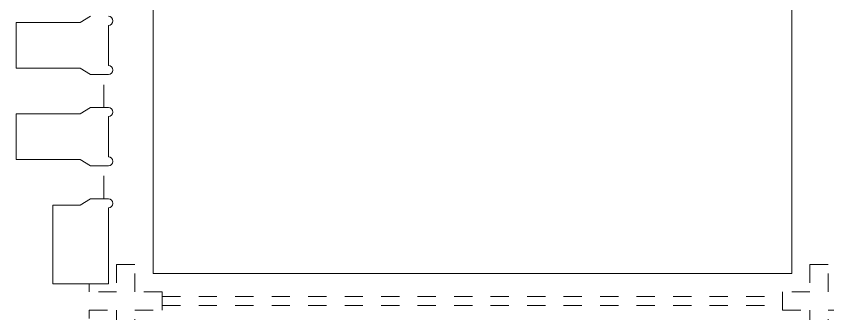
# Model space of a CAD drawing. Header units: millimetres. Extents: x -229 to -105, y -151 to 3.
# Drawn here: x -197.514 to -193.066, y -61.432 to -59.802 of the extents above; entities that cross this region are included whole.
import ezdxf

# ---------------------------------------------------------------- set-up
doc = ezdxf.new("R2010")
doc.units = ezdxf.units.MM
doc.linetypes.add('HIDDEN', pattern=[0.375, 0.25, -0.125])
for name, color, linetype in [('1', 7, 'Continuous'), ('1D', 4, 'Continuous'), ('PKG', 2, 'Continuous')]:
    doc.layers.add(name, color=color, linetype=linetype)

msp = doc.modelspace()

# ---------------------------------------------------------------- linework, layer by layer
at = {"layer": '1', "color": 0, "lineweight": 9}
for p, q in [((-197.107, -59.8023, -0.0526), (-197.164, -59.8373, -0.0526)), ((-197.514, -59.8373, -0.0526), (-197.514, -60.0873, -0.0526)), ((-197.164, -59.8373, -0.0526), (-197.514, -59.8373, -0.0526)), ((-197.009, -60.0723, -0.0526), (-197.009, -59.8523, -0.0526)), ((-197.514, -60.0873, -0.0526), (-197.164, -60.0873, -0.0526)), ((-197.164, -60.0873, -0.0526), (-197.107, -60.1223, -0.0526)), ((-197.107, -60.1223, -0.0526), (-197.009, -60.1223, -0.0526)), ((-197.107, -60.3023, -0.0526), (-197.164, -60.3373, -0.0526)), ((-197.009, -60.3023, -0.0526), (-197.107, -60.3023, -0.0526)), ((-197.514, -60.3373, -0.0526), (-197.514, -60.5873, -0.0526)), ((-197.164, -60.3373, -0.0526), (-197.514, -60.3373, -0.0526)), ((-197.009, -60.5723, -0.0526), (-197.009, -60.3523, -0.0526)), ((-197.514, -60.5873, -0.0526), (-197.164, -60.5873, -0.0526)), ((-197.164, -60.5873, -0.0526), (-197.107, -60.6223, -0.0526)), ((-197.107, -60.6223, -0.0526), (-197.009, -60.6223, -0.0526))]:
    msp.add_line(p, q, dxfattribs=at)
at = {"layer": '1', "lineweight": 9}
for p, q in [((-197.314, -61.2673, -0.0526), (-197.314, -60.8373, -0.0526)), ((-197.314, -60.8373, -0.0526), (-197.164, -60.8373, -0.0526)), ((-197.164, -60.8373, -0.0526), (-197.107, -60.8023, -0.0526)), ((-197.107, -60.8023, -0.0526), (-197.009, -60.8023, -0.0526)), ((-197.314, -61.2673, -0.0526), (-197.314, -60.8523, -0.0526)), ((-197.009, -60.8523, -0.0526), (-197.009, -60.8523, -0.0526)), ((-197.009, -60.8523, -0.0526), (-197.009, -61.2673, -0.0526)), ((-197.009, -61.2673, -0.0526), (-197.314, -61.2673, -0.0526))]:
    msp.add_line(p, q, dxfattribs=at)
at = {"layer": '1', "color": 0, "lineweight": 9}
for centre in [(-197.009, -59.8273, -0.0526), (-197.009, -60.0973, -0.0526), (-197.009, -60.3273, -0.0526), (-197.009, -60.5973, -0.0526)]:
    msp.add_arc(centre, 0.025, 270, 90, dxfattribs=at)
at = {"layer": '1', "lineweight": 9}
msp.add_arc((-197.009, -60.8273, -0.0526), 0.025, 270, 90, dxfattribs=at)
at = {"layer": '1D', "color": 4, "linetype": 'HIDDEN', "lineweight": 9, "ltscale": 0.2}
for p, q in [((-196.714, -61.3373, -0.0526), (-193.314, -61.3373, -0.0526)), ((-196.714, -61.3873, -0.0526), (-193.314, -61.3873, -0.0526))]:
    msp.add_line(p, q, dxfattribs=at)
at = {"layer": '1D', "color": 4, "linetype": 'HIDDEN', "lineweight": 9, "ltscale": 0.5, "elevation": -0.0526}
for points in [[(-197.034, -60.3023), (-197.034, -60.1223)], [(-197.034, -60.8023), (-197.034, -60.6223)]]:
    msp.add_lwpolyline(points, dxfattribs=at)
at = {"layer": '1D', "color": 4, "linetype": 'HIDDEN', "lineweight": 9, "ltscale": 0.2, "elevation": -0.0526}
msp.add_lwpolyline([(-197.114, -61.4573), (-197.114, -61.4123), (-196.964, -61.4123), (-196.964, -61.5623), (-196.864, -61.5623), (-196.864, -61.5623), (-196.864, -61.4123), (-196.714, -61.4123), (-196.714, -61.3123), (-196.864, -61.3123), (-196.864, -61.1623), (-196.964, -61.1623), (-196.964, -61.3123), (-197.114, -61.3123), (-197.114, -61.2673)], dxfattribs=at)
msp.add_lwpolyline([(-193.164, -61.1623), (-193.164, -61.3123), (-193.314, -61.3123), (-193.314, -61.4123), (-193.164, -61.4123), (-193.164, -61.5623), (-193.064, -61.5623), (-193.064, -61.4123), (-192.914, -61.4123), (-192.914, -61.3123), (-193.064, -61.3123), (-193.064, -61.1623)], close=True, dxfattribs=at)
msp.add_lwpolyline([(-193.164, -61.1623), (-193.164, -61.3123), (-193.314, -61.3123), (-193.314, -61.4123), (-193.164, -61.4123), (-193.164, -61.5623), (-193.064, -61.5623), (-193.064, -61.4123), (-192.914, -61.4123), (-192.914, -61.3123), (-193.064, -61.3123), (-193.064, -61.1623)], close=True, dxfattribs=at)
at = {"layer": 'PKG', "linetype": 'Continuous', "lineweight": 9, "elevation": -0.0526}
msp.add_lwpolyline([(-196.764, -61.2123), (-196.764, -52.2123), (-193.264, -52.2123), (-193.264, -61.2123)], close=True, dxfattribs=at)

doc.saveas('drawing.dxf')
